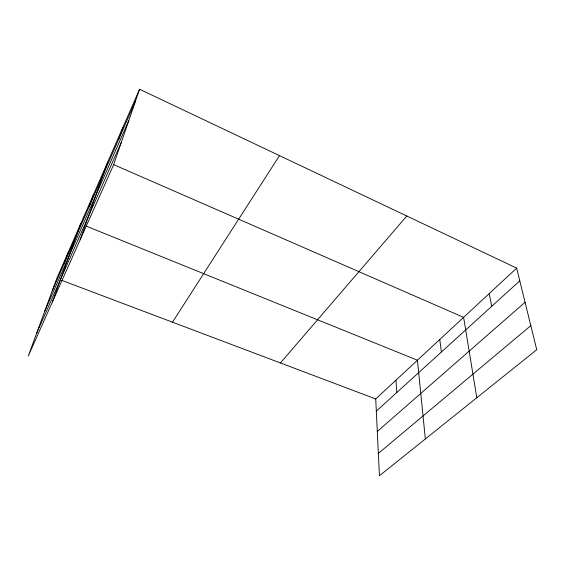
<?xml version="1.0" encoding="UTF-8"?>
<svg xmlns="http://www.w3.org/2000/svg" width="565" height="565" viewBox="0 0 565 565"><rect width="100%" height="100%" fill="white"/><g stroke="black" fill="none" stroke-linecap="round" stroke-linejoin="round"><path stroke-width="0.85" d="M139.569 89.249L113.466 165.135L28.25 356.077L56.768 278.481L139.569 89.249L516.657 268.121L536.75 349.728L379.426 475.751L375.732 398.954L516.657 268.121M118.812 139.054L122.958 127.203M80.11 239.878L107.71 162.056M89.312 206.289L93.656 194.176M52.354 302.063L80.668 223.867M63.824 264.371L68.266 252.195M52.298 290.629L135.579 100.86M44.79 311.061L128.785 120.592M36.626 333.272L121.291 142.394M172.48 322.184L279.498 155.629M280.424 362.956L406.793 216.007M376.311 411.122L519.786 280.833M377.293 431.455L525.062 302.261M378.352 453.405L530.817 325.645M61.649 280.325L375.732 398.954M86.381 226.177L417.443 360.223L425.346 438.97M113.283 164.486L463.618 317.353L476.804 397.746M489.191 293.616L491.755 306.294M439.761 339.509L441.392 352.023M395.917 380.217L396.807 392.513"/></g></svg>
